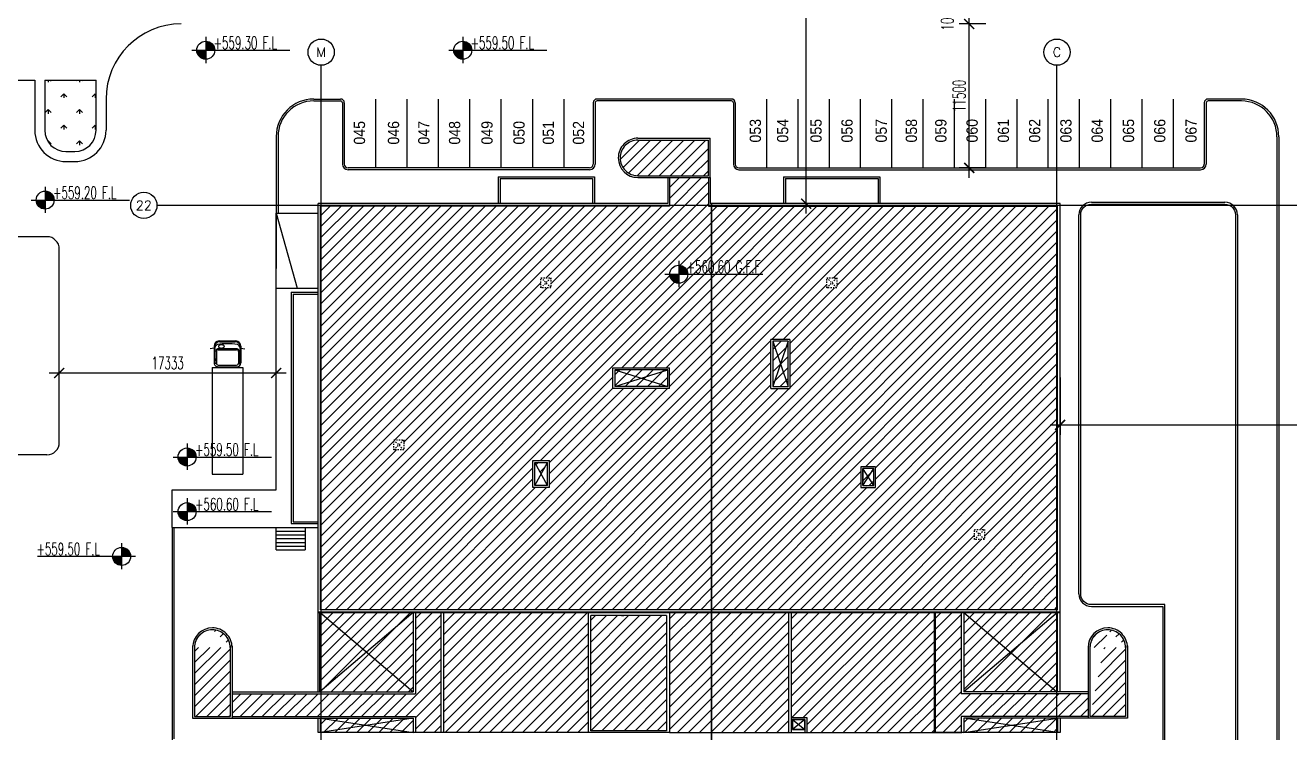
# Model space of a CAD drawing. Extents: x -708 to -403, y -916 to -561.
# Drawn here: x -593.6 to -492.5, y -699.7 to -643.2 of the extents above; entities that cross this region are included whole.
import ezdxf
from ezdxf.enums import TextEntityAlignment as Align

# ---------------------------------------------------------------- set-up
doc = ezdxf.new("R2010")
doc.units = 0
doc.header["$LTSCALE"] = 0.2
doc.header["$MEASUREMENT"] = 0
doc.header["$PDMODE"] = 3
doc.header["$PDSIZE"] = 5
doc.linetypes.add('CENTERX2', pattern=[4, 2.5, -0.5, 0.5, -0.5])
doc.linetypes.add('HIDDEN', pattern=[0.375, 0.25, -0.125])
doc.layers.get('0').update_dxf_attribs({"color": 11, "linetype": 'CONTINUOUS'})
doc.layers.get('Defpoints').update_dxf_attribs({"linetype": 'CONTINUOUS'})
for name, color, linetype in [('AX-CR', 2, 'CONTINUOUS'), ('AX-TXT', 2, 'CONTINUOUS'), ('AXES', 11, 'CENTERX2'), ('BORDER', 7, 'CONTINUOUS'), ('CURB', 9, 'CONTINUOUS'), ('dimsite', 4, 'CONTINUOUS'), ('DOOR', 4, 'CONTINUOUS'), ('EJ', 9, 'CONTINUOUS'), ('GARDEN', 3, 'CONTINUOUS'), ('GARDEN-H', 11, 'CONTINUOUS'), ('HATCH', 11, 'CONTINUOUS'), ('Level', 2, 'CONTINUOUS'), ('ParkLine', 11, 'CONTINUOUS'), ('PROJ-L', 3, 'CONTINUOUS'), ('Ptext', 11, 'CONTINUOUS'), ('Ramp', 7, 'CONTINUOUS'), ('ROOF', 2, 'CONTINUOUS'), ('SHAFT', 7, 'CONTINUOUS'), ('WALKWAYS', 9, 'CONTINUOUS'), ('WALL', 7, 'CONTINUOUS')]:
    doc.layers.add(name, color=color, linetype=linetype)
doc.styles.add('ROMANS', font='ROMANS.SHX', dxfattribs={"width": 0.6})
doc.styles.add('TTXT', font='swisse.ttf', dxfattribs={"width": 0.6})
doc.dimstyles.new('1-500', dxfattribs={"dimscale": 2, "dimtxt": 0.5, "dimasz": 0.4, "dimexe": 0.4, "dimexo": 0.03, "dimgap": 0.15, "dimtad": 1, "dimdec": 0, "dimlfac": 1000, "dimzin": 13, "dimdsep": 46, "dimtxsty": 'ROMANS', "dimblk": 'ARCHTICK', "dimcen": 0.09, "dimdle": 0.4, "dimclrd": 256, "dimclre": 256, "dimclrt": 2, "dimadec": 0, "dimazin": 0, "dimtfac": 1, "dimtdec": 0, "dimtofl": 0, "dimtmove": 2, "dimatfit": 3, "dimldrblk": 'CLOSEDBLANK', "dimfxl": 0, "dimtolj": 1, "dimtzin": 0, "dimlwd": -1, "dimlwe": -1, "dimarcsym": 0})
pattern_1 = [(45, (584.9421, 779.36706), (-0.44194174, 0.44194174), [])]

# ---------------------------------------------------------------- blocks, each defined once
blk = doc.blocks.new('_ARCHTICK')
at = {"color": 0, "linetype": 'ByBlock', "const_width": 0.15}
blk.add_lwpolyline([(-0.5, -0.5), (0.5, 0.5)], dxfattribs=at)
blk = doc.blocks.new('*D18')
at = {"layer": 'Defpoints', "color": 0}
for p in [(-518.14, -642.08), (-516.75, -642.08), (-516.75, -643.08)]:
    blk.add_point(p, dxfattribs=at)
at = {"layer": 'dimsite'}
for p, q in [((-518.14, -643.88), (-518.14, -641.28)), ((-516.81, -642.08), (-518.94, -642.08)), ((-516.81, -643.08), (-518.94, -643.08))]:
    blk.add_line(p, q, dxfattribs=at)
at = {"layer": 'dimsite', "xscale": 0.8, "yscale": 0.8, "zscale": 0.8}
for p, rotation in [((-518.14, -642.08), 90), ((-518.14, -643.08), 270)]:
    blk.add_blockref('_ARCHTICK', p, dxfattribs=dict(at, rotation=rotation))
at = {"layer": 'dimsite', "color": 2, "insert": (-519.89, -642.58), "char_height": 1, "attachment_point": 5, "rotation": 90, "style": 'ROMANS'}
blk.add_mtext('\\A1;1000', dxfattribs=at)
blk = doc.blocks.new('_ClosedBlank')
at = {"color": 0, "linetype": 'ByBlock', "lineweight": -2}
for p, q in [((-1, 0.17), (0, 0)), ((-1, 0.17), (-1, -0.17)), ((0, 0), (-1, -0.17))]:
    blk.add_line(p, q, dxfattribs=at)
blk = doc.blocks.new('AXU')
at = {"layer": 'AX-CR'}
blk.add_circle((0, 350), 350, dxfattribs=at)
at = {"layer": 'AX-TXT', "style": 'ROMANS'}
blk.add_attdef('AX', text='', height=250, dxfattribs=at).set_placement((0, 350), align=Align.MIDDLE)
blk = doc.blocks.new('AXR')
at = {"layer": 'AX-CR'}
blk.add_circle((350, 0), 350, dxfattribs=at)
at = {"layer": 'AX-TXT', "style": 'ROMANS'}
blk.add_attdef('AX', text='', height=250, dxfattribs=at).set_placement((350, 0), align=Align.MIDDLE)
blk = doc.blocks.new('A$C066346BA')
for p, q in [((0, 0.71), (0, 2.03)), ((0.41, 2.44), (1.76, 2.44)), ((0.58, 2.44), (0.63, 2.75)), ((0.64, 2.11), (0.64, 0.64)), ((0.75, 2.29), (0.68, 2.4)), ((0.71, 0.64), (0.71, 2.1)), ((1.47, 2.41), (0.76, 2.41)), ((0.76, 2.41), (0.81, 2.3)), ((0.81, 2.3), (1.47, 2.3)), ((0.86, 2.25), (1.78, 2.25)), ((1.47, 2.3), (1.47, 2.41)), ((1.81, 2.41), (1.53, 2.41)), ((1.53, 2.41), (1.53, 2.3)), ((1.53, 2.3), (1.81, 2.3)), ((1.81, 2.3), (1.81, 2.41)), ((1.93, 0.64), (1.93, 2.1)), ((2.06, 0.61), (2.06, 2.13)), ((2.13, 2.59), (10.66, 2.59)), ((2.13, 0.15), (2.13, 2.59)), ((10.66, 0.15), (10.66, 2.59)), ((0.08, 0.76), (0.08, 1.98)), ((0.41, 0.31), (1.76, 0.31)), ((0.58, 0.31), (0.63, 0)), ((0.75, 0.45), (0.68, 0.34)), ((0.76, 0.33), (0.81, 0.45)), ((1.47, 0.33), (0.76, 0.33)), ((0.81, 0.45), (1.47, 0.45)), ((0.86, 0.49), (1.78, 0.49)), ((1.47, 0.45), (1.47, 0.33)), ((1.53, 0.45), (1.81, 0.45)), ((1.53, 0.33), (1.53, 0.45)), ((1.81, 0.33), (1.53, 0.33)), ((1.81, 0.45), (1.81, 0.33)), ((2.13, 0.15), (10.66, 0.15))]:
    blk.add_line(p, q)
blk.add_lwpolyline([(0.44, 1.12, 0.15854), (0.4, 1.1, 0.106465), (0.35, 1.05, 0.07162), (0.32, 0.97, 0.071565), (0.31, 0.89, 0.057969), (0.32, 0.79, 0.07162), (0.35, 0.72, 0.106465), (0.4, 0.67, 0.15854), (0.44, 0.66, 0.15854), (0.49, 0.67, 0.106465), (0.53, 0.72, 0.07162), (0.56, 0.79, 0.057969), (0.57, 0.89, 0.057969), (0.56, 0.98, 0.07162), (0.53, 1.05, 0.106465), (0.49, 1.1, 0.15854)], format="xyb", close=True)
for centre, radius, start, end in [((0.41, 2.03), 0.406, 90, 180), ((0.53, 1.98), 0.457, 90, 180), ((5.5, 1.37), 5.27, 171.4226, 188.8918), ((0.44, 2.14), 0.152, 147.2096, 171.4226), ((0.65, 2), 0.402, 85.2278, 147.2096), ((0.86, 2.1), 0.223, 120.7075, 180), ((0.86, 2.1), 0.152, 90, 180), ((1.76, 2.13), 0.305, 0, 90), ((1.78, 2.1), 0.152, 0, 90), ((0.18, 1.9), 0.153, 134.4871, 225.1562), ((0.41, 0.71), 0.406, 180, 270), ((0.18, 0.85), 0.153, 134.8438, 225.5129), ((0.53, 0.76), 0.457, 180, 270), ((0.44, 0.61), 0.152, 188.5774, 212.7904), ((0.65, 0.74), 0.402, 207.6368, 274.7722), ((0.86, 0.64), 0.223, 180, 239.2925), ((0.86, 0.64), 0.152, 180, 270), ((1.76, 0.61), 0.305, 270, 0), ((1.78, 0.64), 0.152, 270, 0)]:
    blk.add_arc(centre, radius, start, end)
blk = doc.blocks.new('*D229')
at = {"layer": 'Defpoints', "color": 0}
for p in [(-518.14, -643.08), (-516.75, -643.08), (-516.75, -654.58)]:
    blk.add_point(p, dxfattribs=at)
at = {"layer": 'dimsite'}
for p, q in [((-518.14, -655.38), (-518.14, -642.28)), ((-516.81, -643.08), (-518.94, -643.08)), ((-516.81, -654.58), (-518.94, -654.58))]:
    blk.add_line(p, q, dxfattribs=at)
at = {"layer": 'dimsite', "xscale": 0.8, "yscale": 0.8, "zscale": 0.8}
for p, rotation in [((-518.14, -643.08), 90), ((-518.14, -654.58), 270)]:
    blk.add_blockref('_ARCHTICK', p, dxfattribs=dict(at, rotation=rotation))
at = {"layer": 'dimsite', "color": 2, "insert": (-518.94, -648.83), "char_height": 1, "attachment_point": 5, "rotation": 90, "style": 'ROMANS'}
blk.add_mtext('\\A1;11500', dxfattribs=at)
blk = doc.blocks.new('*D241')
at = {"layer": 'Defpoints', "color": 0}
for p in [(-573.54, -670.97), (-590.88, -672.5), (-573.54, -672.5)]:
    blk.add_point(p, dxfattribs=at)
at = {"layer": 'dimsite'}
for p, q in [((-591.68, -670.97), (-572.74, -670.97)), ((-590.88, -672.44), (-590.88, -670.17)), ((-573.54, -672.44), (-573.54, -670.17))]:
    blk.add_line(p, q, dxfattribs=at)
at = {"layer": 'dimsite', "xscale": 0.8, "yscale": 0.8, "zscale": 0.8, "rotation": 180}
blk.add_blockref('_ARCHTICK', (-590.88, -670.97), dxfattribs=at)
at = {"layer": 'dimsite', "xscale": 0.8, "yscale": 0.8, "zscale": 0.8}
blk.add_blockref('_ARCHTICK', (-573.54, -670.97), dxfattribs=at)
at = {"layer": 'dimsite', "color": 2, "insert": (-582.21, -670.17), "char_height": 1, "attachment_point": 5, "style": 'ROMANS'}
blk.add_mtext('\\A1;17333', dxfattribs=at)
blk = doc.blocks.new('A$C4FC02F7F')
at = {"layer": 'CURB'}
blk.add_arc((31.5916, 92.8052), 1, 270, 0, dxfattribs=at)
at = {"layer": 'WALKWAYS'}
blk.add_line((31.5916, 91.8052), (20.6, 91.8052), dxfattribs=at)
blk = doc.blocks.new('*D280')
at = {"layer": 'Defpoints', "color": 0}
for p in [(-531.17, -620.32), (-529.78, -620.32), (-529.78, -657.44)]:
    blk.add_point(p, dxfattribs=at)
at = {"layer": 'dimsite'}
for p, q in [((-531.17, -658.24), (-531.17, -619.52)), ((-529.84, -620.32), (-531.97, -620.32)), ((-529.84, -657.44), (-531.97, -657.44))]:
    blk.add_line(p, q, dxfattribs=at)
at = {"layer": 'dimsite', "xscale": 0.8, "yscale": 0.8, "zscale": 0.8}
for p, rotation in [((-531.17, -620.32), 90), ((-531.17, -657.44), 270)]:
    blk.add_blockref('_ARCHTICK', p, dxfattribs=dict(at, rotation=rotation))
at = {"layer": 'dimsite', "color": 2, "insert": (-531.97, -638.88), "char_height": 1, "attachment_point": 5, "rotation": 90, "style": 'ROMANS'}
blk.add_mtext('\\A1;37114', dxfattribs=at)
blk = doc.blocks.new('*D281')
at = {"layer": 'Defpoints', "color": 0}
for p in [(-510.87, -671.28), (-433.19, -675.12), (-433.19, -687.86)]:
    blk.add_point(p, dxfattribs=at)
at = {"layer": 'dimsite'}
for p, q in [((-510.87, -671.34), (-510.87, -675.92)), ((-511.67, -675.12), (-432.39, -675.12)), ((-433.19, -687.8), (-433.19, -674.32))]:
    blk.add_line(p, q, dxfattribs=at)
at = {"layer": 'dimsite', "xscale": 0.8, "yscale": 0.8, "zscale": 0.8, "rotation": 180}
blk.add_blockref('_ARCHTICK', (-510.87, -675.12), dxfattribs=at)
at = {"layer": 'dimsite', "xscale": 0.8, "yscale": 0.8, "zscale": 0.8}
blk.add_blockref('_ARCHTICK', (-433.19, -675.12), dxfattribs=at)
at = {"layer": 'dimsite', "color": 2, "insert": (-472.03, -674.32), "char_height": 1, "attachment_point": 5, "style": 'ROMANS'}
blk.add_mtext('\\A1;77680', dxfattribs=at)
blk = doc.blocks.new('A$C65A359D9')
at = {"layer": 'HATCH'}
h = blk.add_hatch(dxfattribs=at)
h.set_pattern_fill('ANSI31', color=256, scale=5, style=0)
h.set_pattern_definition(pattern_1)
h.paths.add_polyline_path([(45.95, 127.01), (40.32, 127.01, 0.411701), (38.9, 125.59, 0.41673), (40.32, 124.16), (45.95, 124.16)])
h.paths.add_polyline_path([(45.95, 124.01), (42.85, 124.01), (42.85, 121.79), (45.95, 121.79)])
h = blk.add_hatch(dxfattribs=at)
h.set_pattern_fill('ANSI31', color=256, scale=5, style=0)
h.set_pattern_definition(pattern_1)
h.paths.add_polyline_path([(46.2, 116.29), (44.3, 116.29, -1), (42.86, 116.29, -1), (44.3, 116.29), (46.2, 116.29), (46.2, 121.73), (45.95, 121.73), (45.95, 121.79), (42.85, 121.79), (42.85, 121.73), (15, 121.73), (15, 89.48), (46.2, 89.48)])
h.paths.add_polyline_path([(38.33, 107.16), (38.33, 108.8), (42.85, 108.8), (42.85, 107.16)], flags=16)
h.paths.add_polyline_path([(38.48, 108.65), (42.7, 108.65), (42.7, 107.31), (38.47, 107.31), (38.48, 107.31)], flags=0)
h.paths.add_polyline_path([(33.25, 101.41), (33.25, 99.26), (31.93, 99.26), (31.93, 101.41)], flags=16)
h.paths.add_polyline_path([(33.1, 101.26), (33.1, 101.26), (32.08, 101.26), (32.59, 100.33), (33.1, 101.26), (32.08, 101.26), (32.08, 101.26), (32.1, 101.26), (32.1, 101.26)], flags=0)
h.paths.add_polyline_path([(33.37, 115.21), (32.57, 115.21), (32.57, 116.01), (33.37, 116.01)], flags=16)
h.paths.add_polyline_path([(21.61, 103.04), (21.61, 102.24), (20.81, 102.24), (20.81, 103.04)], flags=16)
h.paths.add_polyline_path([(44.08, 116.13), (51.13, 116.13), (51.13, 117.63), (44.08, 117.63)], flags=9)
h = blk.add_hatch(dxfattribs=at)
h.set_pattern_fill('ANSI31', color=256, scale=5, style=0)
h.set_pattern_definition(pattern_1)
h.paths.add_polyline_path([(46.22, 89.48), (73.82, 89.48), (73.82, 121.73), (46.22, 121.73)])
h.paths.add_polyline_path([(58.15, 100.91), (59.32, 100.91), (59.32, 99.26), (58.15, 99.26)], flags=16)
h.paths.add_polyline_path([(50.95, 107.16), (50.95, 111.08), (52.47, 111.08), (52.47, 107.16)], flags=16)
h.paths.add_polyline_path([(51.1, 107.3), (51.1, 110.93), (52.32, 110.93), (52.32, 107.3)], flags=0)
h.paths.add_polyline_path([(58.3, 100.76), (59.17, 100.76), (59.17, 99.41), (58.3, 99.41)], flags=0)
h.paths.add_polyline_path([(55.42, 115.2), (55.42, 116), (56.22, 116), (56.22, 115.2)], flags=16)
h.paths.add_polyline_path([(67.22, 95.9), (68.02, 95.9), (68.02, 95.1), (67.22, 95.1)], flags=16)
h.paths.add_polyline_path([(44.08, 116.13), (51.13, 116.13), (51.13, 117.63), (44.08, 117.63)], flags=9)
h = blk.add_hatch(dxfattribs=at)
h.set_pattern_fill('ANSI31', color=256, scale=5, style=0)
h.set_pattern_definition(pattern_1)
h.paths.add_polyline_path([(22.35, 89.26), (18.62, 86.08), (22.34, 82.91), (22.35, 82.91)], flags=17)
h.paths.add_polyline_path([(22.35, 89.26), (15, 89.26), (15, 89.18), (18.62, 86.08)])
h.paths.add_polyline_path([(15, 89.18), (15, 82.99), (18.62, 86.08)], flags=17)
h.paths.add_polyline_path([(18.62, 86.08), (15, 82.99), (15, 82.91), (22.34, 82.91)])
h.paths.add_polyline_path([(24.6, 89.26), (22.55, 89.26), (22.55, 82.76), (15, 82.76), (15, 80.96), (22.55, 80.96), (22.55, 79.66), (24.6, 79.66)])
h.paths.add_polyline_path([(22.35, 80.81), (18.65, 80.23), (22.35, 79.66)])
h.paths.add_polyline_path([(22.35, 80.81), (15, 80.81), (15, 80.8), (18.65, 80.23)])
h.paths.add_polyline_path([(18.65, 80.23), (15, 79.67), (15, 79.66), (22.35, 79.66)])
h.paths.add_polyline_path([(18.65, 80.23), (15, 80.8), (15, 79.67)])
h.paths.add_polyline_path([(15, 82.76), (7.88, 82.76), (7.88, 80.96), (15, 80.96)])
h.paths.add_polyline_path([(36.35, 89.26), (24.8, 89.26), (24.8, 79.66), (36.35, 79.66)])
h.paths.add_polyline_path([(42.6, 89.01), (39.2, 89.01), (39.2, 89.01), (39, 89.01), (39, 89.01), (36.55, 89.01), (36.55, 79.81), (42.6, 79.81)])
h.paths.add_polyline_path([(46.2, 89.26), (42.85, 89.26), (42.85, 79.66), (46.2, 79.66)])
h.paths.add_polyline_path([(52.37, 89.26), (46.22, 89.26), (46.22, 79.66), (52.37, 79.66)])
h.paths.add_polyline_path([(64.02, 89.26), (52.57, 89.26), (52.57, 80.86), (53.82, 80.86), (53.82, 79.66), (64.02, 79.66)])
h.paths.add_polyline_path([(66.17, 89.26), (64.12, 89.26), (64.12, 79.66), (66.17, 79.66), (66.17, 80.96), (73.82, 80.96), (73.82, 82.76), (66.17, 82.76)])
h.paths.add_polyline_path([(70.11, 86.07), (66.37, 89.26), (66.37, 82.91)])
h.paths.add_polyline_path([(70.11, 86.07), (66.37, 82.91), (73.82, 82.91)], flags=17)
h.paths.add_polyline_path([(73.82, 89.22), (73.82, 89.26), (66.37, 89.26), (70.11, 86.07)])
h.paths.add_polyline_path([(73.82, 89.22), (70.11, 86.07), (73.82, 82.91)], flags=17)
h.paths.add_polyline_path([(73.82, 80.8), (73.82, 80.81), (66.37, 80.81), (70.12, 80.23)])
h.paths.add_polyline_path([(70.12, 80.23), (66.37, 80.81), (66.37, 79.66)], flags=17)
h.paths.add_polyline_path([(70.12, 80.23), (66.37, 79.66), (73.82, 79.66), (73.82, 79.67)], flags=17)
h.paths.add_polyline_path([(73.82, 80.8), (70.12, 80.23), (73.82, 79.67)], flags=17)
h = blk.add_hatch(dxfattribs=at)
h.set_pattern_fill('ANSI31', color=256, scale=5, style=0)
h.set_pattern_definition(pattern_1)
edge = h.paths.add_edge_path()
edge.add_line((4.88, 86.58), (4.88, 80.96))
edge.add_line((4.88, 80.96), (7.73, 80.96))
edge.add_line((7.73, 86.58), (7.73, 80.96))
edge.add_arc((6.3, 86.46), 1.42, 90, 180)
edge.add_arc((6.3, 86.46), 1.42, 360, 450)
h = blk.add_hatch(dxfattribs=at)
h.set_pattern_fill('ANSI31', color=256, scale=5, style=0)
h.set_pattern_definition(pattern_1)
edge = h.paths.add_edge_path()
edge.add_line((76.46, 86.58), (76.46, 80.96))
edge.add_arc((77.88, 86.46), 1.42, 90, 180)
edge.add_arc((77.88, 86.46), 1.42, 360, 450)
edge.add_line((79.31, 86.58), (79.31, 80.96))
edge.add_line((79.31, 80.96), (76.46, 80.96))
h = blk.add_hatch(dxfattribs=at)
h.set_pattern_fill('ANSI31', color=256, scale=5, style=0)
h.set_pattern_definition(pattern_1)
h.paths.add_polyline_path([(76.31, 82.76), (73.82, 82.76), (73.82, 80.96), (76.31, 80.96)])

msp = doc.modelspace()

# ---------------------------------------------------------------- hatches: boundary and pattern name
at = {"layer": 'GARDEN-H', "ltscale": 2}
h = msp.add_hatch(dxfattribs=at)
h.set_pattern_fill('GRASS', color=256, scale=1.777, angle=180, style=0)
h.set_pattern_definition([(270, (0.05, 102.742), (1.2565287, -1.2565287), [0.3331875, -2.17987]), (225, (0.05, 102.742), (1.2565288, -1.2565288), [0.3331875, -1.4438125]), (315, (0.05, 102.742), (1.2565288, 1.2565288), [0.3331875, -1.4438125])])
h.paths.add_polyline_path([(-587.9421, -647.58), (-592.0421, -647.58), (-592.0421, -651.58, 0.41421356), (-590.3421, -653.28), (-589.6421, -653.28, 0.41421356), (-587.9421, -651.58)])

# ---------------------------------------------------------------- linework, layer by layer
at = {"layer": 'AXES', "ltscale": 1500}
for p, q in [((-569.9421, -784.1041), (-569.9421, -646.3848)), ((-511.1221, -784.1041), (-511.1221, -646.3848)), ((-491.6406, -657.5821), (-583.0705, -657.5821))]:
    msp.add_line(p, q, dxfattribs=at)
at = {"layer": 'BORDER'}
for p, q in [((-573.5421, -658.2071), (-570.1921, -658.2071)), ((-573.5421, -658.2071), (-571.8671, -664.2071)), ((-573.5421, -680.3071), (-573.5421, -658.2071)), ((-573.5421, -664.2071), (-570.1921, -664.2071)), ((-581.8671, -683.3071), (-581.8671, -680.3071)), ((-581.8671, -680.3071), (-573.5421, -680.3071)), ((-581.8671, -683.3071), (-573.5421, -683.3071)), ((-573.5421, -683.3071), (-570.1921, -683.3071)), ((-573.5421, -685.1071), (-573.5421, -683.3071)), ((-573.5421, -683.6071), (-571.2296, -683.6071)), ((-573.5421, -683.9071), (-571.2296, -683.9071)), ((-573.5421, -684.2071), (-571.2296, -684.2071)), ((-571.2296, -683.3071), (-571.2296, -685.1071)), ((-573.5421, -684.5071), (-571.2296, -684.5071)), ((-573.5421, -684.8071), (-571.2296, -684.8071)), ((-573.5421, -685.1071), (-571.2296, -685.1071))]:
    msp.add_line(p, q, dxfattribs=at)
at = {"layer": 'CURB'}
for p, q in [((-570.5421, -649.0807), (-568.3921, -649.0807)), ((-570.5421, -649.2307), (-568.3921, -649.2307)), ((-568.2421, -649.3807), (-568.2421, -654.2807)), ((-568.0921, -649.3807), (-568.0921, -654.2807)), ((-548.1921, -649.3807), (-548.1921, -654.2807)), ((-548.0421, -649.3807), (-548.0421, -654.2807)), ((-537.1421, -649.0807), (-547.8921, -649.0807)), ((-537.1421, -649.2307), (-547.8921, -649.2307)), ((-536.9921, -649.3807), (-536.9921, -654.2807)), ((-536.8421, -649.3807), (-536.8421, -654.2807)), ((-499.3421, -649.3807), (-499.3421, -654.2807)), ((-499.1921, -649.3807), (-499.1921, -654.2807)), ((-496.3921, -649.0807), (-499.0421, -649.0807)), ((-496.3921, -649.2307), (-499.0421, -649.2307)), ((-496.3721, -649.0807), (-499.0221, -649.0807)), ((-496.3721, -649.2307), (-499.0221, -649.2307)), ((-573.5421, -652.0807), (-573.5421, -662.6205)), ((-573.3921, -652.0807), (-573.3921, -658.2071)), ((-493.5421, -652.1073), (-493.5421, -702.4603)), ((-493.3921, -652.1073), (-493.3921, -702.5074)), ((-548.4921, -654.5807), (-567.7921, -654.5807)), ((-548.4921, -654.7307), (-567.7921, -654.7307)), ((-536.5421, -654.5807), (-499.6421, -654.5807)), ((-536.5421, -654.7307), (-499.6421, -654.7307)), ((-581.8671, -683.3071), (-581.8671, -700.3721)), ((-581.7171, -683.3071), (-581.7171, -700.2112))]:
    msp.add_line(p, q, dxfattribs=at)
for centre, radius, start, end in [((-570.5421, -652.0807), 3, 90, 180), ((-570.5421, -652.0807), 2.85, 90, 180), ((-568.3921, -649.3807), 0.3, 0, 90), ((-568.3921, -649.3807), 0.15, 0, 90), ((-547.8921, -649.3807), 0.3, 90, 180), ((-547.8921, -649.3807), 0.15, 90, 180), ((-537.1421, -649.3807), 0.3, 0, 90), ((-537.1421, -649.3807), 0.15, 0, 90), ((-499.0421, -649.3807), 0.3, 90, 180), ((-499.0421, -649.3807), 0.15, 90, 180), ((-496.3978, -652.0864), 2.8557, 359.601423, 89.510855), ((-496.3978, -652.0864), 3.0057, 359.601423, 89.510855), ((-567.7921, -654.2807), 0.45, 180, 270), ((-567.7921, -654.2807), 0.3, 180, 270), ((-548.4921, -654.2807), 0.45, 270, 0), ((-548.4921, -654.2807), 0.3, 270, 0), ((-536.5421, -654.2807), 0.45, 180, 270), ((-536.5421, -654.2807), 0.3, 180, 270), ((-499.6421, -654.2807), 0.45, 270, 0), ((-499.6421, -654.2807), 0.3, 270, 0), ((-591.8755, -661.08), 1, 0, 90)]:
    msp.add_arc(centre, radius, start, end, dxfattribs=at)
at = {"layer": 'DOOR', "color": 0, "linetype": 'Continuous'}
for p, q in [((-532.5721, -690.1063), (-532.5721, -699.7063)), ((-532.3721, -690.1063), (-532.3721, -699.7063)), ((-542.0921, -699.7063), (-518.7221, -699.7063)), ((-510.8721, -699.7063), (-518.7721, -699.7063))]:
    msp.add_line(p, q, dxfattribs=at)
at = {"layer": 'EJ'}
for p, q in [((-538.7421, -690.0863), (-538.7421, -657.4363)), ((-538.7421, -774.2921), (-538.7421, -657.4363)), ((-538.7221, -690.0863), (-538.7221, -657.4363)), ((-538.7221, -774.2921), (-538.7221, -657.4363)), ((-518.7221, -699.7063), (-520.8221, -699.7063))]:
    msp.add_line(p, q, dxfattribs=at)
at = {"layer": 'EJ', "color": 8}
for p, q in [((-510.8721, -690.0863), (-570.1921, -690.0863)), ((-548.5921, -690.1063), (-570.0421, -690.1063)), ((-560.1421, -690.0863), (-542.0921, -690.0863)), ((-548.5921, -699.7063), (-562.5921, -699.7063))]:
    msp.add_line(p, q, dxfattribs=at)
at = {"layer": 'GARDEN'}
for p, q in [((-508.3721, -657.3321), (-497.7021, -657.3321)), ((-509.3721, -688.6271), (-509.3721, -658.3321)), ((-496.7021, -658.3321), (-496.7021, -688.6271)), ((-496.7021, -673.8959), (-496.7021, -704.1909)), ((-508.3721, -689.6271), (-502.6471, -689.6271)), ((-502.6471, -689.6271), (-502.6471, -704.1909))]:
    msp.add_line(p, q, dxfattribs=at)
msp.add_lwpolyline([(-496.8521, -673.8959), (-496.8521, -704.1909, -0.41421356), (-497.7021, -705.0409), (-501.6471, -705.0409, -0.41421356), (-502.4971, -704.1909), (-502.4971, -689.4771), (-508.3721, -689.4771, -0.41421356), (-509.2221, -688.6271), (-509.2221, -658.3321, -0.41421356), (-508.3721, -657.4821), (-497.7021, -657.4821, -0.41421356), (-496.8521, -658.3321), (-496.8521, -688.6271)], format="xyb", dxfattribs=at)
for centre, start, end in [((-508.3721, -658.3321), 90, 180), ((-497.7021, -658.3321), 0, 90), ((-508.3721, -688.6271), 180, 270)]:
    msp.add_arc(centre, 1, start, end, dxfattribs=at)
at = {"layer": 'Level'}
for p, q in [((-579.1709, -644.1185), (-579.1709, -646.2086)), ((-558.6277, -644.1185), (-558.6277, -646.2086)), ((-580.2887, -645.1842), (-572.4398, -645.1842)), ((-559.7455, -645.1842), (-551.8966, -645.1842)), ((-592.007, -656.0879), (-592.007, -658.178)), ((-593.1248, -657.1536), (-585.2759, -657.1536)), ((-541.3573, -662.0132), (-541.3573, -664.1034)), ((-542.4751, -663.0789), (-534.6261, -663.0789)), ((-580.657, -676.6201), (-580.657, -678.7103)), ((-581.7748, -677.6858), (-573.9258, -677.6858)), ((-580.657, -680.9859), (-580.657, -683.0761)), ((-581.7748, -682.0517), (-573.9258, -682.0517)), ((-585.8928, -684.5606), (-585.8928, -686.6508)), ((-584.7749, -685.6263), (-592.6239, -685.6263))]:
    msp.add_line(p, q, dxfattribs=at)
at = {"layer": 'Level', "const_width": 0.7037}
for points in [[(-579.5228, -645.1842, 0.41421356), (-579.1709, -645.536)], [(-578.8191, -645.1842, 0.41421356), (-579.1709, -644.8323, 0.41421356)], [(-558.9796, -645.1842, 0.41421356), (-558.6277, -645.536)], [(-558.2759, -645.1842, 0.41421356), (-558.6277, -644.8323, 0.41421356)], [(-592.3588, -657.1536, 0.41421356), (-592.007, -657.5054)], [(-591.6551, -657.1536, 0.41421356), (-592.007, -656.8017, 0.41421356)], [(-541.7091, -663.0789, 0.41421356), (-541.3573, -663.4308)], [(-541.0054, -663.0789, 0.41421356), (-541.3573, -662.7271, 0.41421356)], [(-580.3051, -677.6858, 0.41421356), (-580.657, -677.334, 0.41421356)], [(-581.0088, -677.6858, 0.41421356), (-580.657, -678.0377)], [(-581.0088, -682.0517, 0.41421356), (-580.657, -682.4035)], [(-580.3051, -682.0517, 0.41421356), (-580.657, -681.6998, 0.41421356)], [(-586.2446, -685.6263, 0.41421356), (-585.8928, -685.9782)], [(-585.5409, -685.6263, 0.41421356), (-585.8928, -685.2745, 0.41421356)]]:
    msp.add_lwpolyline(points, format="xyb", dxfattribs=at)
at = {"layer": 'Level'}
for centre in [(-579.1709, -645.1842), (-558.6277, -645.1842), (-592.007, -657.1536), (-541.3573, -663.0789), (-580.657, -677.6858), (-580.657, -682.0517), (-585.8928, -685.6263)]:
    msp.add_circle(centre, 0.72, dxfattribs=at)
at = {"layer": 'ParkLine'}
for p, q in [((-565.5921, -649.0807), (-565.5921, -654.5807)), ((-563.0921, -649.0807), (-563.0921, -654.5807)), ((-560.5921, -649.0807), (-560.5921, -654.5807)), ((-558.0921, -649.0807), (-558.0921, -654.5807)), ((-555.5721, -649.0807), (-555.5721, -654.5807)), ((-555.5721, -649.0807), (-555.5721, -654.5807)), ((-553.0521, -649.0807), (-553.0521, -654.5807)), ((-550.5521, -649.0807), (-550.5521, -654.5807)), ((-534.3421, -649.0807), (-534.3421, -654.5807)), ((-531.8421, -649.0807), (-531.8421, -654.5807)), ((-529.3421, -649.0807), (-529.3421, -654.5807)), ((-526.8421, -649.0807), (-526.8421, -654.5807)), ((-524.3421, -649.0807), (-524.3421, -654.5807)), ((-521.8421, -649.0807), (-521.8421, -654.5807)), ((-519.3421, -649.0807), (-519.3421, -654.5807)), ((-516.8421, -649.0807), (-516.8421, -654.5807)), ((-514.3421, -649.0807), (-514.3421, -654.5807)), ((-511.8421, -649.0807), (-511.8421, -654.5807)), ((-509.3421, -649.0807), (-509.3421, -654.5807)), ((-506.8421, -649.0807), (-506.8421, -654.5807)), ((-504.3421, -649.0807), (-504.3421, -654.5807)), ((-501.8421, -649.0807), (-501.8421, -654.5807))]:
    msp.add_line(p, q, dxfattribs=at)
at = {"layer": 'PROJ-L', "linetype": 'Continuous'}
for p, q in [((-555.7921, -655.2863), (-548.0921, -655.2863)), ((-555.7921, -655.2863), (-555.7921, -657.4363)), ((-555.6421, -655.4363), (-548.2421, -655.4363)), ((-555.6421, -655.4363), (-555.6421, -657.4363)), ((-548.2421, -655.4363), (-548.2421, -657.4363)), ((-548.0921, -655.2863), (-548.0921, -657.4363)), ((-532.9721, -655.2863), (-525.2721, -655.2863)), ((-532.9721, -655.2863), (-532.9721, -657.4363)), ((-532.8221, -655.4363), (-525.4221, -655.4363)), ((-532.8221, -655.4363), (-532.8221, -657.4363)), ((-525.4221, -655.4363), (-525.4221, -657.4363)), ((-525.2721, -655.2863), (-525.2721, -657.4363)), ((-572.3421, -664.5121), (-572.3421, -683.0121)), ((-572.3421, -664.5121), (-570.1921, -664.5121)), ((-572.1921, -664.6621), (-572.1921, -682.8621)), ((-572.1921, -664.6621), (-570.1921, -664.6621)), ((-572.3421, -683.0121), (-570.1921, -683.0121)), ((-572.1921, -682.8621), (-570.1921, -682.8621))]:
    msp.add_line(p, q, dxfattribs=at)
at = {"layer": 'ROOF'}
for p, q in [((-544.6176, -652.2113), (-538.8421, -652.2113)), ((-544.6176, -652.3613), (-538.9921, -652.3613)), ((-538.9921, -655.2113), (-538.9921, -652.3613)), ((-538.8421, -655.3613), (-538.8421, -652.2113)), ((-544.6176, -655.2113), (-538.9921, -655.2113)), ((-544.6176, -655.3613), (-538.8421, -655.3613)), ((-542.2421, -655.3613), (-542.2421, -657.4363)), ((-542.0921, -655.3613), (-542.0921, -657.6363)), ((-538.9921, -655.3613), (-538.9921, -657.6363)), ((-538.8421, -655.3613), (-538.8421, -657.4363)), ((-570.1921, -696.4613), (-570.1921, -657.4363)), ((-569.9921, -689.8863), (-569.9921, -657.6363)), ((-533.9971, -672.2121), (-533.9971, -668.2871)), ((-532.4721, -668.2871), (-533.9971, -668.2871)), ((-533.8471, -668.4371), (-533.8471, -672.063)), ((-532.6221, -668.4371), (-533.8471, -672.063)), ((-532.6221, -668.4371), (-533.8471, -668.4371)), ((-533.8471, -668.4371), (-532.6221, -672.063)), ((-532.6221, -672.063), (-532.6221, -668.4371)), ((-532.4721, -668.2871), (-532.4721, -672.2121)), ((-546.6171, -670.563), (-542.0921, -670.563)), ((-546.6171, -672.212), (-546.6171, -670.563)), ((-546.4671, -672.0619), (-542.2421, -670.713)), ((-542.2421, -670.713), (-546.4671, -670.713)), ((-546.4671, -670.713), (-546.4671, -672.062)), ((-546.4671, -670.713), (-542.2421, -672.062)), ((-542.2421, -672.062), (-542.2421, -670.713)), ((-542.0921, -672.212), (-542.0921, -670.563)), ((-542.2421, -672.062), (-546.4671, -672.062)), ((-533.8471, -672.063), (-532.6221, -672.063)), ((-542.0921, -672.212), (-546.6171, -672.212)), ((-533.9971, -672.2121), (-532.4721, -672.2121)), ((-553.0171, -677.9621), (-551.6921, -677.9621)), ((-553.0171, -680.1121), (-553.0171, -677.9621)), ((-552.8671, -679.9621), (-551.8421, -678.1121)), ((-551.8421, -679.9621), (-552.8671, -678.1121)), ((-552.8671, -678.1121), (-551.8421, -678.1121)), ((-552.8671, -679.9621), (-552.8671, -678.1121)), ((-552.8421, -678.1121), (-551.8421, -678.1121)), ((-551.8421, -679.9621), (-551.8421, -678.1121)), ((-551.6921, -680.1121), (-551.6921, -677.9621)), ((-525.6221, -678.4621), (-526.7971, -678.4621)), ((-526.7971, -678.4621), (-526.7971, -680.1121)), ((-526.6471, -679.9621), (-525.7721, -678.6121)), ((-525.7721, -679.9621), (-526.6471, -678.6121)), ((-525.7721, -678.6121), (-526.6471, -678.6121)), ((-526.6471, -678.6121), (-526.6471, -679.6871)), ((-526.6471, -679.9621), (-526.6471, -678.6121)), ((-525.7721, -679.9621), (-525.7721, -678.6121)), ((-525.6221, -680.1121), (-525.6221, -678.4621)), ((-551.6921, -680.1121), (-553.0171, -680.1121)), ((-551.8421, -679.9621), (-552.8671, -679.9621)), ((-526.7971, -680.1121), (-525.6221, -680.1121)), ((-526.6471, -679.9621), (-525.7721, -679.9621)), ((-570.1921, -690.0863), (-510.8721, -690.0863)), ((-570.1921, -690.1063), (-510.8721, -690.1063)), ((-570.0421, -696.4613), (-570.0421, -690.1063)), ((-511.0721, -689.8863), (-569.9921, -689.8863)), ((-562.5921, -690.1063), (-562.3921, -690.1063)), ((-560.3421, -699.7063), (-560.3421, -690.1063)), ((-548.5921, -690.1063), (-542.0921, -690.1063)), ((-548.5921, -690.1063), (-548.5921, -699.7063)), ((-542.3421, -690.3563), (-548.3921, -690.3563)), ((-548.3921, -699.5563), (-548.3921, -690.3563)), ((-542.3421, -690.3563), (-542.3421, -699.5563)), ((-542.0921, -690.1063), (-542.0921, -699.7063)), ((-580.2171, -692.7858), (-580.2171, -698.5613)), ((-580.0671, -692.7858), (-580.0671, -698.4113)), ((-577.2171, -692.7858), (-577.2171, -698.4113)), ((-577.0671, -692.7858), (-577.0671, -698.5613)), ((-580.0671, -698.4113), (-577.2171, -698.4113)), ((-580.2171, -698.5613), (-577.0671, -698.5613)), ((-570.1921, -699.7063), (-570.1921, -698.5613)), ((-569.9921, -699.7063), (-569.9921, -698.5613)), ((-562.5921, -699.7063), (-570.1921, -699.7063)), ((-542.0921, -699.7063), (-548.5921, -699.7063)), ((-542.3421, -699.5563), (-548.3921, -699.5563))]:
    msp.add_line(p, q, dxfattribs=at)
at = {"layer": 'ROOF', "linetype": 'Continuous'}
for p, q in [((-542.2421, -657.4363), (-570.1921, -657.4363)), ((-542.0921, -657.6363), (-569.9921, -657.6363)), ((-538.9921, -657.6363), (-511.0721, -657.6363)), ((-510.8721, -657.4363), (-538.8421, -657.4363)), ((-511.0721, -689.8863), (-511.0721, -657.6363)), ((-510.8721, -690.0863), (-510.8721, -657.4363)), ((-511.0721, -696.4613), (-511.0721, -690.1063)), ((-510.8721, -696.4613), (-510.8721, -690.1063)), ((-508.6371, -692.7858), (-508.6371, -698.5613)), ((-508.4871, -692.7858), (-508.4871, -698.4113)), ((-505.6371, -692.7858), (-505.6371, -698.4113)), ((-505.4871, -692.7858), (-505.4871, -698.5613)), ((-505.6371, -698.4113), (-508.4871, -698.4113)), ((-511.0721, -698.5613), (-511.0721, -699.7063)), ((-510.8721, -698.5613), (-510.8721, -699.7063)), ((-505.4871, -698.5613), (-508.6371, -698.5613))]:
    msp.add_line(p, q, dxfattribs=at)
at = {"layer": 'ROOF', "color": 7}
for p, q in [((-562.5921, -690.1063), (-562.5921, -696.4613)), ((-562.3921, -690.1063), (-562.3921, -696.6113)), ((-560.1421, -699.7063), (-560.1421, -690.1063)), ((-520.9221, -699.7063), (-520.9221, -690.1063)), ((-520.8221, -699.7063), (-520.8221, -690.1063)), ((-518.7721, -690.1063), (-518.7721, -696.6113)), ((-518.5721, -690.1063), (-518.5721, -696.4613)), ((-577.0671, -696.4613), (-562.5921, -696.4613)), ((-577.0671, -696.6113), (-562.3921, -696.6113)), ((-508.6371, -696.6113), (-518.7721, -696.6113)), ((-508.6371, -696.4613), (-518.5721, -696.4613)), ((-577.0671, -698.4113), (-562.3921, -698.4113)), ((-562.3921, -698.4113), (-562.3921, -699.7263)), ((-518.7721, -698.4113), (-518.7721, -699.7063)), ((-508.6371, -698.4113), (-518.7721, -698.4113)), ((-577.0671, -698.5613), (-562.5921, -698.5613)), ((-562.5921, -698.5613), (-562.5921, -699.7063)), ((-518.5721, -698.5613), (-518.5721, -699.7063)), ((-508.6371, -698.5613), (-518.5721, -698.5613))]:
    msp.add_line(p, q, dxfattribs=at)
at = {"layer": 'ROOF'}
for centre, radius, start, end in [((-544.6176, -653.7863), 1.575, 89.999972, 180), ((-544.6176, -653.7863), 1.425, 89.999975, 180), ((-544.6176, -653.7863), 1.575, 180, 270), ((-544.6176, -653.7863), 1.425, 180, 270.000024), ((-578.6421, -692.9101), 1.575, 90, 180), ((-578.6421, -692.9101), 1.575, 359.999972, 90), ((-578.6421, -692.9101), 1.425, 90, 180.000024), ((-578.6421, -692.9101), 1.425, 359.999975, 90)]:
    msp.add_arc(centre, radius, start, end, dxfattribs=at)
at = {"layer": 'ROOF', "linetype": 'Continuous'}
for radius, start, end in [(1.575, 90, 180), (1.575, 359.999972, 90), (1.425, 90, 180.000024), (1.425, 359.999975, 90)]:
    msp.add_arc((-507.0621, -692.9101), radius, start, end, dxfattribs=at)
at = {"layer": 'SHAFT', "linetype": 'HIDDEN'}
for p, q in [((-552.3721, -664.1621), (-551.5721, -663.3621)), ((-552.3721, -663.3621), (-551.5721, -664.1621)), ((-529.5221, -664.1721), (-528.7221, -663.3721)), ((-529.5221, -663.3721), (-528.7221, -664.1721)), ((-564.1317, -677.1225), (-563.3317, -676.3225)), ((-564.1317, -676.3225), (-563.3317, -677.1225)), ((-517.7221, -684.2681), (-516.9221, -683.4681)), ((-517.7221, -683.4681), (-516.9221, -684.2681))]:
    msp.add_line(p, q, dxfattribs=at)
at = {"layer": 'SHAFT'}
for p, q in [((-562.6021, -696.4613), (-570.0421, -690.1063)), ((-511.0721, -699.7063), (-518.5721, -698.5613))]:
    msp.add_line(p, q, dxfattribs=at)
at = {"layer": 'SHAFT', "linetype": 'Continuous'}
for p, q in [((-562.5921, -690.1063), (-570.0421, -696.4613)), ((-511.0721, -690.1063), (-518.5721, -696.4613)), ((-518.5721, -690.1063), (-511.1221, -696.4613)), ((-569.9921, -698.5613), (-562.5921, -699.7063)), ((-562.5921, -698.5613), (-569.9921, -699.7063)), ((-518.5721, -699.7063), (-511.0721, -698.5613))]:
    msp.add_line(p, q, dxfattribs=at)
at = {"layer": 'SHAFT', "linetype": 'ByBlock'}
for p, q in [((-532.2721, -698.6563), (-531.2721, -699.4563)), ((-531.2721, -698.6563), (-532.2721, -699.4563))]:
    msp.add_line(p, q, dxfattribs=at)
at = {"layer": 'SHAFT', "linetype": 'HIDDEN'}
for points in [[(-552.3721, -664.1621), (-552.3721, -663.3621), (-551.5721, -663.3621), (-551.5721, -664.1621)], [(-529.5221, -664.1721), (-529.5221, -663.3721), (-528.7221, -663.3721), (-528.7221, -664.1721)], [(-564.1317, -677.1225), (-564.1317, -676.3225), (-563.3317, -676.3225), (-563.3317, -677.1225)], [(-517.7221, -684.2681), (-517.7221, -683.4681), (-516.9221, -683.4681), (-516.9221, -684.2681)]]:
    msp.add_lwpolyline(points, close=True, dxfattribs=at)
at = {"layer": 'SHAFT', "color": 7, "linetype": 'Continuous'}
for points in [[(-532.3721, -698.5063), (-531.1221, -698.5063), (-531.1221, -699.7063)], [(-532.3721, -698.6563), (-531.2721, -698.6563), (-531.2721, -699.7063)]]:
    msp.add_lwpolyline(points, dxfattribs=at)
at = {"layer": 'SHAFT', "linetype": 'ByBlock'}
msp.add_lwpolyline([(-532.2721, -698.6563), (-532.2721, -699.4563), (-531.2721, -699.4563), (-531.2721, -698.6563)], close=True, dxfattribs=at)
msp.add_lwpolyline([(-532.2721, -698.6563), (-532.2721, -699.4563), (-531.2721, -699.4563), (-531.2721, -698.6563)], close=True, dxfattribs=at)
at = {"layer": 'SHAFT', "linetype": 'ByBlock', "ltscale": 0.3}
msp.add_lwpolyline([(-531.2721, -698.6563), (-531.2721, -699.4563), (-532.2721, -699.4563), (-532.2721, -698.6563)], close=True, dxfattribs=at)
at = {"layer": 'WALKWAYS'}
for p, q in [((-622.8921, -647.58), (-592.8421, -647.58)), ((-592.8421, -647.58), (-592.8421, -651.58)), ((-592.0421, -647.58), (-592.0421, -651.58)), ((-592.0421, -647.58), (-587.9421, -647.58)), ((-587.9421, -651.58), (-587.9421, -647.58)), ((-587.1421, -649.0807), (-587.1421, -651.58)), ((-590.3421, -653.28), (-589.6421, -653.28)), ((-590.3421, -654.08), (-589.6421, -654.08)), ((-591.8755, -660.08), (-620.9699, -660.08)), ((-590.8755, -676.5174), (-590.8755, -661.08))]:
    msp.add_line(p, q, dxfattribs=at)
for centre, radius, start, end in [((-581.1421, -649.0807), 6, 90, 180), ((-590.3421, -651.58), 2.5, 180, 270), ((-590.3421, -651.58), 1.7, 180, 270), ((-589.6421, -651.58), 1.7, 270, 0), ((-589.6421, -651.58), 2.5, 270, 0)]:
    msp.add_arc(centre, radius, start, end, dxfattribs=at)
at = {"layer": 'WALL'}
msp.add_line((-545.9421, -690.3563), (-545.7421, -690.3563), dxfattribs=at)

# ---------------------------------------------------------------- block references
at = {"layer": 'AXES', "xscale": 0.003000000000042746, "yscale": 0.003000000000042746, "zscale": 0.003}
for name, p, values in [('AXR', (-570.9921, -645.3348), {'AX': 'M'}), ('AXR', (-512.1721, -645.3348), {'AX': 'C'}), ('AXU', (-584.1205, -658.6321), {'AX': '22'})]:
    msp.add_blockref(name, p, dxfattribs=at).add_auto_attribs(values)
at = {"layer": 'Ramp'}
msp.add_blockref('A$C65A359D9', (-584.9421, -779.3671), dxfattribs=at)
at = {"layer": 'ROOF'}
msp.add_blockref('A$C4FC02F7F', (-623.4671, -769.3226), dxfattribs=at)
at = {"layer": 'WALL', "rotation": 270}
msp.add_blockref('A$C066346BA', (-578.8041, -668.4078), dxfattribs=at)

# ---------------------------------------------------------------- texts
at = {"layer": 'Level', "color": 2, "style": 'ROMANS', "width": 0.6}
for s, p in [('+559.30 F.L', (-578.5366, -645.0969)), ('+559.50 F.L', (-557.9934, -645.0969)), ('+559.20 F.L', (-591.3727, -657.0663)), ('+560.60 G.F.F', (-540.7229, -662.9916)), ('+559.50 F.L', (-580.0227, -677.5985)), ('+560.60 F.L', (-580.0227, -681.9644)), ('+559.50 F.L', (-592.6986, -685.539))]:
    msp.add_text(s, height=1, dxfattribs=at).set_placement(p)
at = {"layer": 'Ptext', "style": 'TTXT', "width": 0.9}
for s, p in [('045', (-566.4352, -652.7234)), ('046', (-563.7098, -652.7234)), ('047', (-561.2871, -652.7234)), ('048', (-558.8266, -652.7234)), ('049', (-556.238, -652.7234)), ('050', (-553.6774, -652.7234)), ('051', (-551.3365, -652.7234)), ('052', (-548.9197, -652.7234)), ('053', (-534.7859, -652.5582)), ('054', (-532.5997, -652.5582)), ('055', (-529.9354, -652.5582)), ('056', (-527.4579, -652.5582)), ('057', (-524.722, -652.5582)), ('058', (-522.3115, -652.5582)), ('059', (-519.9573, -652.5582)), ('060', (-517.4573, -652.5582)), ('061', (-514.9573, -652.5582)), ('062', (-512.4573, -652.5582)), ('063', (-509.9573, -652.5582)), ('064', (-507.4573, -652.5582)), ('065', (-504.9573, -652.5582)), ('066', (-502.4573, -652.5582)), ('067', (-499.9573, -652.5582))]:
    msp.add_text(s, height=0.9, rotation=90, dxfattribs=at).set_placement(p)

# ---------------------------------------------------------------- dimensions: what is measured, and where the dimension line sits
at = {"layer": 'dimsite'}
for p1, p2, picture, middle in [((-529.7794, -657.4363), (-529.7794, -620.3221), '*D280', (-531.9658, -638.8792)), ((-516.7531, -643.0807), (-516.7531, -642.0807), '*D18', (-519.8895, -642.5807)), ((-516.7531, -654.5807), (-516.7531, -643.0807), '*D229', (-518.9395, -648.8307))]:
    dim = msp.add_aligned_dim(p1=p1, p2=p2, distance=1.3864, dimstyle='1-500', dxfattribs=at)
    dim.commit()
    dim.dimension.update_dxf_attribs({"geometry": picture, "text_midpoint": middle})
dim = msp.add_linear_dim(base=(-573.5421, -670.9664), p1=(-590.8755, -672.4968), p2=(-573.5421, -672.4968), dimstyle='1-500', dxfattribs=at)
dim.commit()
dim.dimension.update_dxf_attribs({"geometry": '*D241', "text_midpoint": (-582.2088, -670.1664)})
dim = msp.add_linear_dim(base=(-433.1921, -675.1171), p1=(-510.8721, -671.2833), p2=(-433.1921, -687.8612), angle=180, dimstyle='1-500', dxfattribs=at)
dim.commit()
dim.dimension.update_dxf_attribs({"geometry": '*D281', "text_midpoint": (-472.0321, -674.3171)})

doc.saveas('drawing.dxf')
